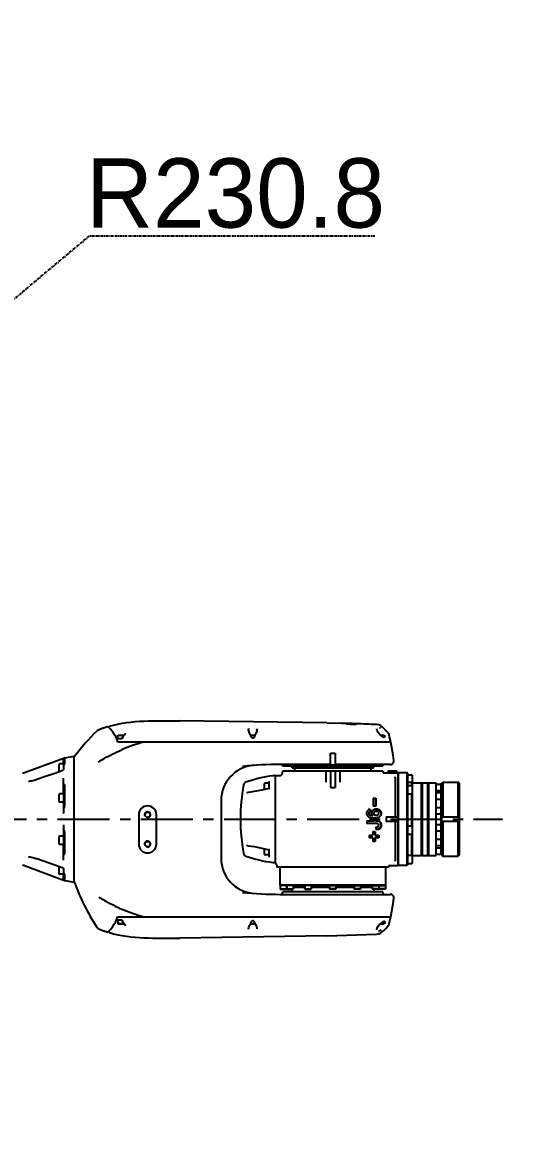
# Model space of a CAD drawing. Header units: millimetres. Extents: x 4086 to 10416, y 123 to 1549.
# Drawn here: x 9482.1 to 9554.4, y 545.8 to 708.2 of the extents above; entities that cross this region are included whole.
import ezdxf

# ---------------------------------------------------------------- set-up
doc = ezdxf.new("R2010")
doc.units = ezdxf.units.MM
doc.linetypes.add('CENTER', pattern=[0.6, 0.375, -0.075, 0.075, -0.075])
for name, color, linetype in [('中心线', 7, 'Continuous'), ('尺寸标注', 7, 'Continuous'), ('运动范围', 7, 'Continuous')]:
    doc.layers.add(name, color=color, linetype=linetype)
doc.styles.add('思源黑', font='SourceHanSansCN-Normal.ttf')
doc.dimstyles.new('尺寸标注_1_6比例中六弯折', dxfattribs={"dimtxt": 10, "dimasz": 8, "dimexe": 2, "dimexo": 1.5, "dimgap": 1, "dimtad": 1, "dimtih": 1, "dimtoh": 1, "dimdec": 1, "dimlfac": 6, "dimdsep": 46, "dimtxsty": '思源黑', "dimcen": 0.09, "dimadec": 0, "dimazin": 0, "dimtp": 0.01, "dimtm": 0.01, "dimtfac": 1, "dimtdec": 1, "dimtofl": 0, "dimtmove": 0, "dimatfit": 3, "dimfxl": 1, "dimtolj": 1, "dimarcsym": 0})

# ---------------------------------------------------------------- blocks, each defined once
blk = doc.blocks.new('*D873')
at = {"layer": 'Defpoints', "color": 0}
for p in [(9391.17, 593.23), (9581.13, 444.66)]:
    blk.add_point(p, dxfattribs=at)
at = {"layer": '尺寸标注', "color": 0, "linetype": 'CENTER'}
for p, q in [((9391.08, 593.23), (9391.26, 593.23)), ((9391.17, 593.14), (9391.17, 593.32))]:
    blk.add_line(p, q, dxfattribs=at)
at = {"layer": '尺寸标注', "color": 0, "linetype": 'CENTER', "lineweight": -2}
for p in [(9587.43, 439.73), (9656.76, 423.53)]:
    blk.add_line(p, (9608.16, 423.53), dxfattribs=at)
at = {"layer": '尺寸标注', "color": 0}
blk.add_solid([(9588.25, 440.78), (9586.61, 438.68), (9581.13, 444.66)], dxfattribs=at)
at = {"layer": '尺寸标注', "color": 0, "insert": (9632.96, 429.7), "char_height": 10, "attachment_point": 5, "style": '思源黑'}
blk.add_mtext('\\A1;R1421.9', dxfattribs=at)
blk = doc.blocks.new('*D880')
at = {"layer": 'Defpoints', "color": 0}
for p in [(9420.67, 617.84), (9391.17, 593.14)]:
    blk.add_point(p, dxfattribs=at)
at = {"layer": '尺寸标注', "color": 0, "linetype": 'CENTER', "lineweight": -2}
for p in [(9426.8, 622.97), (9532.95, 677.33)]:
    blk.add_line(p, (9491.72, 677.33), dxfattribs=at)
at = {"layer": '尺寸标注', "color": 0, "linetype": 'CENTER'}
for p, q in [((9391.08, 593.14), (9391.26, 593.14)), ((9391.17, 593.05), (9391.17, 593.23))]:
    blk.add_line(p, q, dxfattribs=at)
at = {"layer": '尺寸标注', "color": 0}
blk.add_solid([(9425.95, 623.99), (9427.66, 621.95), (9420.67, 617.84)], dxfattribs=at)
at = {"layer": '尺寸标注', "color": 0, "insert": (9512.84, 683.51), "char_height": 10, "attachment_point": 5, "style": '思源黑'}
blk.add_mtext('\\A1;R230.8', dxfattribs=at)

msp = doc.modelspace()

# ---------------------------------------------------------------- linework, layer by layer
at = {"layer": '中心线', "linetype": 'CENTER', "ltscale": 20}
msp.add_line((9391.173, 593.233), (9551.36, 593.233), dxfattribs=at)
at = {"layer": '运动范围', "linetype": 'Continuous'}
for p, q in [((9526.005, 607.118), (9504.805, 607.419)), ((9526.005, 607.118), (9528.138, 607.059)), ((9494.377, 606.549), (9494.362, 606.557)), ((9494.568, 606.419), (9494.57, 606.558)), ((9496.897, 605.596), (9496.807, 605.415)), ((9496.904, 605.647), (9496.897, 605.596)), ((9496.904, 605.648), (9496.904, 605.647)), ((9514.742, 605.963), (9514.725, 606.116)), ((9514.846, 605.635), (9514.742, 605.963)), ((9514.944, 605.463), (9514.846, 605.635)), ((9515.81, 605.652), (9515.711, 605.471)), ((9515.901, 605.956), (9515.81, 605.652)), ((9515.915, 606.087), (9515.901, 605.956)), ((9528.156, 607.053), (9528.156, 607.054)), ((9528.156, 607.047), (9528.156, 607.053)), ((9528.822, 606.939), (9528.822, 606.947)), ((9528.92, 607.034), (9528.979, 607.032)), ((9528.932, 607.032), (9528.953, 607.032)), ((9529.176, 607.026), (9529.07, 607.029)), ((9529.282, 607.022), (9529.176, 607.026)), ((9529.204, 607.015), (9529.187, 607.014)), ((9529.37, 607.019), (9529.282, 607.022)), ((9529.357, 606.945), (9529.356, 606.922)), ((9529.387, 607.019), (9529.37, 607.019)), ((9529.374, 607.019), (9529.37, 607.019)), ((9529.712, 606.933), (9529.711, 606.909)), ((9529.791, 607.004), (9529.791, 607.005)), ((9529.791, 606.992), (9529.791, 607.004)), ((9530.2, 606.978), (9530.201, 606.99)), ((9530.201, 606.99), (9530.201, 606.99)), ((9533.181, 606.868), (9533.179, 606.868)), ((9533.491, 606.816), (9533.179, 606.868)), ((9533.208, 606.222), (9533.207, 606.253)), ((9533.266, 605.999), (9533.211, 606.203)), ((9534.027, 606.501), (9534.026, 606.502)), ((9534.162, 606.371), (9534.027, 606.501)), ((9534.786, 605.709), (9534.874, 605.608)), ((9534.902, 605.572), (9534.903, 605.572)), ((9495.713, 604.85), (9496.457, 604.85)), ((9535.216, 604.341), (9495.854, 604.341)), ((9495.859, 605.342), (9495.876, 605.359)), ((9495.859, 605.342), (9496.749, 605.342)), ((9495.859, 604.85), (9495.859, 605.342)), ((9495.876, 605.359), (9496.763, 605.359)), ((9496.588, 605.105), (9496.456, 604.85)), ((9496.608, 605.143), (9496.588, 605.105)), ((9496.641, 605.201), (9496.608, 605.143)), ((9496.698, 605.279), (9496.641, 605.201)), ((9496.76, 605.356), (9496.698, 605.28)), ((9496.807, 605.415), (9496.76, 605.356)), ((9514.965, 605.431), (9514.944, 605.463)), ((9515.026, 605.314), (9514.965, 605.431)), ((9515.002, 605.359), (9515.649, 605.359)), ((9515.011, 605.342), (9515.641, 605.342)), ((9515.144, 605.06), (9515.088, 605.165)), ((9515.572, 605.178), (9515.517, 605.072)), ((9515.689, 605.438), (9515.629, 605.318)), ((9515.711, 605.471), (9515.689, 605.438)), ((9533.737, 605.359), (9534.256, 605.359)), ((9533.76, 605.342), (9534.273, 605.342)), ((9534.066, 605.1), (9533.872, 605.258)), ((9534.131, 605.039), (9534.066, 605.101)), ((9534.202, 604.999), (9534.131, 605.039)), ((9534.262, 605.002), (9534.202, 604.999)), ((9534.273, 605.342), (9534.256, 605.359)), ((9534.273, 605.014), (9534.273, 605.342)), ((9535.196, 604.443), (9535.169, 604.576)), ((9488.214, 602.092), (9489.541, 602.326)), ((9489.541, 584.139), (9489.541, 602.326)), ((9489.591, 602.286), (9489.541, 602.221)), ((9526.514, 602.73), (9527.192, 602.73)), ((9526.514, 601.119), (9526.514, 602.73)), ((9527.192, 602.73), (9527.192, 601.119)), ((9482.382, 599.948), (9488.156, 602.076)), ((9487.37, 600.088), (9487.37, 601.106)), ((9488.049, 601.191), (9487.455, 601.191)), ((9488.015, 601.191), (9488.015, 601.845)), ((9488.015, 600.961), (9488.015, 600.362)), ((9488.184, 601.36), (9488.049, 601.36)), ((9488.049, 601.055), (9488.049, 601.36)), ((9488.113, 601.104), (9488.144, 601.117)), ((9488.184, 601.991), (9488.184, 601.282)), ((9526.514, 601.119), (9519.221, 601.119)), ((9534.061, 600.865), (9519.645, 600.865)), ((9520.917, 600.865), (9520.917, 600.78)), ((9520.917, 600.78), (9532.789, 600.78)), ((9521.015, 600.61), (9520.917, 600.78)), ((9535.156, 601.119), (9527.192, 601.119)), ((9532.691, 600.61), (9532.789, 600.78)), ((9532.789, 600.865), (9532.789, 600.78)), ((9487.874, 600.224), (9487.807, 600.195)), ((9487.944, 600.272), (9487.874, 600.224)), ((9488.015, 600.362), (9488.013, 600.356)), ((9488.015, 596.877), (9488.015, 599.147)), ((9518.539, 599.508), (9519.197, 599.508)), ((9518.543, 599.498), (9518.543, 599.508)), ((9518.543, 599.498), (9518.543, 586.918)), ((9519.62, 599.895), (9519.645, 600.186)), ((9519.645, 600.186), (9534.061, 600.186)), ((9521.015, 600.61), (9532.691, 600.61)), ((9521.341, 600.61), (9521.341, 600.186)), ((9525.836, 600.186), (9525.836, 598.557)), ((9526.514, 600.186), (9526.514, 597.812)), ((9527.192, 600.186), (9527.192, 597.812)), ((9527.871, 600.186), (9527.871, 598.557)), ((9532.365, 600.61), (9532.365, 600.186)), ((9534.07, 600.087), (9534.061, 600.186)), ((9534.239, 599.932), (9534.689, 599.932)), ((9534.862, 599.914), (9534.85, 599.915)), ((9534.85, 599.915), (9534.862, 599.914)), ((9534.861, 600.185), (9534.858, 600.184)), ((9534.858, 600.184), (9534.858, 599.915)), ((9534.864, 600.185), (9534.861, 600.185)), ((9534.867, 600.186), (9534.864, 600.185)), ((9534.867, 600.186), (9536.037, 600.186)), ((9535.452, 600.162), (9535.452, 599.888)), ((9535.452, 599.888), (9536.266, 599.888)), ((9535.842, 599.261), (9535.842, 593.572)), ((9536.04, 600.185), (9536.037, 600.186)), ((9536.043, 600.185), (9536.04, 600.185)), ((9536.046, 600.184), (9536.043, 600.185)), ((9536.046, 600.184), (9536.046, 599.888)), ((9536.266, 599.888), (9536.266, 586.533)), ((9536.287, 599.868), (9536.351, 599.932)), ((9537.538, 599.932), (9536.351, 599.932)), ((9536.351, 586.533), (9536.351, 599.932)), ((9537.538, 599.932), (9537.538, 586.533)), ((9537.623, 599.847), (9537.538, 599.932)), ((9537.623, 599.847), (9537.623, 586.618)), ((9537.623, 599.642), (9538.216, 599.642)), ((9538.301, 599.557), (9538.301, 598.539)), ((9482.956, 598.667), (9482.955, 598.667)), ((9484.158, 598.934), (9484.06, 598.901)), ((9488.184, 598.001), (9488.184, 595.14)), ((9517.016, 597.509), (9517.016, 598.321)), ((9517.695, 598.405), (9517.101, 598.405)), ((9517.695, 598.406), (9517.695, 598.589)), ((9517.695, 597.565), (9517.695, 598.4)), ((9526.514, 597.812), (9527.192, 597.812)), ((9537.623, 598.575), (9538.216, 598.575)), ((9537.623, 598.084), (9538.216, 598.084)), ((9538.216, 598.575), (9538.216, 598.084)), ((9538.301, 598.49), (9538.216, 598.575)), ((9538.301, 598.49), (9539.675, 598.49)), ((9538.301, 598.49), (9538.301, 587.975)), ((9539.675, 587.975), (9539.675, 598.49)), ((9539.709, 598.456), (9539.675, 598.49)), ((9539.709, 588.009), (9539.709, 598.456)), ((9539.709, 598.405), (9539.743, 598.405)), ((9539.743, 598.456), (9539.777, 598.49)), ((9539.743, 598.456), (9539.743, 588.009)), ((9539.777, 598.49), (9540.557, 598.49)), ((9539.777, 598.49), (9539.777, 587.975)), ((9540.557, 587.975), (9540.557, 598.49)), ((9540.591, 598.456), (9540.557, 598.49)), ((9540.591, 588.009), (9540.591, 598.456)), ((9540.591, 598.393), (9540.625, 598.393)), ((9540.625, 598.456), (9540.659, 598.49)), ((9540.625, 598.456), (9540.625, 588.009)), ((9540.659, 598.49), (9541.761, 598.49)), ((9540.659, 598.49), (9540.659, 587.975)), ((9541.761, 587.975), (9541.761, 598.49)), ((9541.778, 598.473), (9541.761, 598.49)), ((9541.778, 587.992), (9541.778, 598.473)), ((9541.778, 598.286), (9542.372, 598.286)), ((9542.456, 598.201), (9542.456, 597.438)), ((9542.456, 597.43), (9542.456, 589.035)), ((9542.541, 597.345), (9542.456, 597.43)), ((9542.575, 598.405), (9542.745, 598.575)), ((9542.575, 588.06), (9542.575, 598.405)), ((9542.745, 598.575), (9544.95, 598.575)), ((9542.745, 598.575), (9542.745, 593.572)), ((9544.95, 593.572), (9544.95, 598.575)), ((9545.119, 598.405), (9544.95, 598.575)), ((9545.119, 588.06), (9545.119, 598.405)), ((9487.37, 595.774), (9487.37, 596.792)), ((9488.049, 596.877), (9487.455, 596.877)), ((9488.184, 597.046), (9488.049, 597.046)), ((9488.049, 595.52), (9488.049, 597.046)), ((9510.741, 595.905), (9510.741, 587.592)), ((9514.461, 597.017), (9514.461, 597.017)), ((9532.704, 596.248), (9533.094, 596.248)), ((9532.704, 596.248), (9532.704, 595.098)), ((9532.704, 596.191), (9532.78, 596.19)), ((9532.78, 596.19), (9533.039, 596.19)), ((9533.094, 596.248), (9533.039, 596.19)), ((9533.039, 596.19), (9533.039, 595.098)), ((9533.094, 596.248), (9533.094, 595.098)), ((9537.623, 596.896), (9538.216, 596.896)), ((9538.216, 596.896), (9538.216, 592.268)), ((9541.778, 597.353), (9542.372, 597.353)), ((9541.778, 597.057), (9542.372, 597.057)), ((9541.778, 596.124), (9542.372, 596.124)), ((9542.541, 597.345), (9542.541, 589.12)), ((9542.541, 596.455), (9542.558, 596.455)), ((9542.558, 596.455), (9542.558, 590.01)), ((9542.575, 596.438), (9542.558, 596.455)), ((9488.049, 595.689), (9487.455, 595.689)), ((9488.015, 595.689), (9488.015, 594.115)), ((9488.118, 594.895), (9488.028, 594.781)), ((9488.184, 595.52), (9488.049, 595.52)), ((9532.22, 594.282), (9532.196, 594.273)), ((9532.218, 594.654), (9532.259, 594.284)), ((9532.27, 594.681), (9532.312, 594.304)), ((9533.094, 595.098), (9532.704, 595.098)), ((9532.892, 594.285), (9532.811, 594.239)), ((9532.949, 594.306), (9532.866, 594.259)), ((9541.778, 594.928), (9542.372, 594.928)), ((9498.869, 593.869), (9498.869, 589.629)), ((9501.413, 589.629), (9501.413, 593.869)), ((9531.772, 593.008), (9531.772, 592.599)), ((9533.031, 592.611), (9531.772, 592.611)), ((9533.086, 592.599), (9531.772, 592.599)), ((9534.57, 593.572), (9536.266, 593.572)), ((9534.57, 593.572), (9534.57, 592.893)), ((9536.266, 592.893), (9534.57, 592.893)), ((9535.842, 592.893), (9535.842, 587.205)), ((9541.778, 593.995), (9542.372, 593.995)), ((9542.575, 593.572), (9545.119, 593.572)), ((9545.119, 592.893), (9542.575, 592.893)), ((9542.745, 592.893), (9542.745, 587.89)), ((9544.95, 587.89), (9544.95, 592.893)), ((9488.015, 592.35), (9488.015, 590.776)), ((9488.028, 591.685), (9488.118, 591.57)), ((9488.184, 590.945), (9488.049, 590.945)), ((9488.049, 589.419), (9488.049, 590.945)), ((9488.184, 591.325), (9488.184, 588.464)), ((9532.091, 590.899), (9532.62, 590.899)), ((9532.091, 590.899), (9532.091, 590.543)), ((9532.62, 591.433), (9532.985, 591.433)), ((9532.62, 591.433), (9532.62, 590.899)), ((9532.93, 591.433), (9532.93, 590.943)), ((9532.985, 590.899), (9532.93, 590.943)), ((9532.985, 591.433), (9532.985, 590.899)), ((9532.985, 590.899), (9533.514, 590.899)), ((9533.178, 591.706), (9533.133, 592.094)), ((9533.457, 590.899), (9533.457, 590.596)), ((9533.514, 590.899), (9533.514, 590.543)), ((9537.623, 592.268), (9538.216, 592.268)), ((9537.623, 591.081), (9538.216, 591.081)), ((9538.216, 591.081), (9538.216, 588.011)), ((9541.778, 592.47), (9542.372, 592.47)), ((9541.778, 591.537), (9542.372, 591.537)), ((9487.37, 589.673), (9487.37, 590.691)), ((9488.049, 590.776), (9487.455, 590.776)), ((9488.049, 589.589), (9487.455, 589.589)), ((9488.015, 587.318), (9488.015, 589.589)), ((9488.184, 589.419), (9488.049, 589.419)), ((9514.462, 589.447), (9514.462, 589.447)), ((9514.489, 589.444), (9514.489, 589.444)), ((9514.606, 589.408), (9514.654, 589.399)), ((9514.654, 589.399), (9514.702, 589.391)), ((9514.702, 589.391), (9514.702, 589.391)), ((9532.566, 590.594), (9532.091, 590.593)), ((9532.62, 590.543), (9532.091, 590.543)), ((9532.62, 590.543), (9532.566, 590.594)), ((9532.62, 590.543), (9532.62, 590.01)), ((9532.93, 590.072), (9532.62, 590.071)), ((9532.985, 590.01), (9532.62, 590.01)), ((9533.457, 590.596), (9532.93, 590.595)), ((9532.93, 590.595), (9532.93, 590.072)), ((9532.985, 590.543), (9532.93, 590.595)), ((9532.985, 590.01), (9532.93, 590.072)), ((9533.514, 590.543), (9532.985, 590.543)), ((9532.985, 590.543), (9532.985, 590.01)), ((9533.514, 590.543), (9533.457, 590.596)), ((9541.778, 590.341), (9542.372, 590.341)), ((9541.778, 589.408), (9542.372, 589.408)), ((9542.541, 590.01), (9542.558, 590.01)), ((9542.575, 590.027), (9542.558, 590.01)), ((9482.955, 587.799), (9482.956, 587.799)), ((9482.956, 587.799), (9482.955, 587.799)), ((9488.119, 588.148), (9488.149, 588.143)), ((9516.632, 589.038), (9517.695, 588.808)), ((9517.016, 588.145), (9517.016, 588.955)), ((9517.695, 588.06), (9517.101, 588.06)), ((9517.695, 587.876), (9517.695, 588.9)), ((9537.623, 588.011), (9538.216, 588.011)), ((9538.301, 587.975), (9538.291, 587.965)), ((9538.301, 587.975), (9539.675, 587.975)), ((9538.301, 587.926), (9538.301, 586.908)), ((9539.709, 588.009), (9539.675, 587.975)), ((9539.709, 588.06), (9539.743, 588.06)), ((9539.743, 588.009), (9539.777, 587.975)), ((9539.777, 587.975), (9540.557, 587.975)), ((9540.591, 588.009), (9540.557, 587.975)), ((9540.591, 588.072), (9540.625, 588.072)), ((9540.625, 588.009), (9540.659, 587.975)), ((9540.659, 587.975), (9541.761, 587.975)), ((9541.778, 587.992), (9541.761, 587.975)), ((9541.778, 589.112), (9542.372, 589.112)), ((9541.778, 588.179), (9542.372, 588.179)), ((9542.541, 589.12), (9542.456, 589.035)), ((9542.456, 589.027), (9542.456, 588.264)), ((9542.575, 588.06), (9542.745, 587.89)), ((9542.745, 587.89), (9544.95, 587.89)), ((9545.119, 588.06), (9544.95, 587.89)), ((9482.382, 586.517), (9488.156, 584.389)), ((9484.047, 587.569), (9484.158, 587.531)), ((9486.612, 586.683), (9487.808, 586.27)), ((9487.37, 585.359), (9487.37, 586.377)), ((9487.807, 586.27), (9487.874, 586.241)), ((9487.994, 586.14), (9488.006, 586.122)), ((9488.015, 586.122), (9488.015, 585.504)), ((9518.771, 586.576), (9518.797, 586.279)), ((9534.909, 586.279), (9518.797, 586.279)), ((9519.221, 586.279), (9519.221, 583.718)), ((9534.485, 586.279), (9534.485, 583.718)), ((9534.918, 586.379), (9534.909, 586.279)), ((9535.087, 586.533), (9536.266, 586.533)), ((9536.266, 586.618), (9536.351, 586.533)), ((9537.538, 586.533), (9536.351, 586.533)), ((9537.623, 586.618), (9537.538, 586.533)), ((9537.623, 586.823), (9538.216, 586.823)), ((9488.049, 585.275), (9487.455, 585.275)), ((9488.015, 584.62), (9488.015, 585.275)), ((9488.049, 585.105), (9488.049, 585.41)), ((9488.184, 585.105), (9488.049, 585.105)), ((9488.113, 585.362), (9488.144, 585.348)), ((9488.184, 585.183), (9488.184, 584.475)), ((9488.214, 584.373), (9489.541, 584.139)), ((9534.485, 583.718), (9519.221, 583.718)), ((9519.221, 583.718), (9519.289, 583.65)), ((9519.264, 583.65), (9519.295, 583.65)), ((9519.264, 583.65), (9519.264, 583.158)), ((9519.264, 583.158), (9520.196, 583.158)), ((9519.264, 583.158), (9519.281, 583.141)), ((9519.281, 583.141), (9520.179, 583.141)), ((9526.658, 583.65), (9519.301, 583.65)), ((9520.196, 583.158), (9520.179, 583.141)), ((9520.196, 583.65), (9520.196, 583.158)), ((9520.218, 583.65), (9520.218, 583.158)), ((9520.218, 583.158), (9521.151, 583.158)), ((9520.218, 583.158), (9520.235, 583.141)), ((9520.235, 583.141), (9521.134, 583.141)), ((9520.917, 583.141), (9520.917, 582.717)), ((9521.151, 583.158), (9521.134, 583.141)), ((9521.151, 583.65), (9521.151, 583.158)), ((9521.151, 583.481), (9522.825, 583.481)), ((9521.151, 583.413), (9522.825, 583.413)), ((9522.825, 583.65), (9522.825, 583.158)), ((9522.825, 583.158), (9523.758, 583.158)), ((9522.842, 583.141), (9522.825, 583.158)), ((9522.842, 583.141), (9523.741, 583.141)), ((9523.741, 583.141), (9523.758, 583.158)), ((9523.758, 583.65), (9523.758, 583.158)), ((9523.758, 583.481), (9526.387, 583.481)), ((9523.758, 583.413), (9526.387, 583.413)), ((9526.387, 583.65), (9526.387, 583.158)), ((9527.32, 583.158), (9526.387, 583.158)), ((9526.387, 583.158), (9526.404, 583.141)), ((9527.303, 583.141), (9526.404, 583.141)), ((9526.663, 583.65), (9534.443, 583.65)), ((9527.32, 583.158), (9527.303, 583.141)), ((9527.32, 583.65), (9527.32, 583.158)), ((9527.32, 583.481), (9529.948, 583.481)), ((9527.32, 583.413), (9529.948, 583.413)), ((9529.948, 583.65), (9529.948, 583.158)), ((9530.881, 583.158), (9529.948, 583.158)), ((9529.948, 583.158), (9529.965, 583.141)), ((9530.864, 583.141), (9529.965, 583.141)), ((9530.881, 583.158), (9530.864, 583.141)), ((9530.881, 583.65), (9530.881, 583.158)), ((9530.881, 583.481), (9532.556, 583.481)), ((9530.881, 583.413), (9532.556, 583.413)), ((9532.556, 583.65), (9532.556, 583.158)), ((9533.488, 583.158), (9532.556, 583.158)), ((9532.556, 583.158), (9532.573, 583.141)), ((9533.472, 583.141), (9532.573, 583.141)), ((9532.789, 583.141), (9532.789, 582.717)), ((9533.488, 583.158), (9533.472, 583.141)), ((9533.488, 583.65), (9533.488, 583.158)), ((9533.51, 583.65), (9533.51, 583.158)), ((9534.443, 583.158), (9533.51, 583.158)), ((9533.51, 583.158), (9533.527, 583.141)), ((9534.426, 583.141), (9533.527, 583.141)), ((9534.485, 583.718), (9534.417, 583.65)), ((9534.443, 583.158), (9534.426, 583.141)), ((9534.443, 583.65), (9534.443, 583.158)), ((9519.221, 582.378), (9535.154, 582.378)), ((9534.061, 582.717), (9519.645, 582.717)), ((9519.645, 582.633), (9519.645, 582.717)), ((9534.061, 582.633), (9534.061, 582.717)), ((9495.665, 578.664), (9495.656, 578.68)), ((9496.456, 578.647), (9495.698, 578.647)), ((9495.811, 579.156), (9535.216, 579.156)), ((9495.859, 578.647), (9495.859, 578.155)), ((9495.859, 578.155), (9496.749, 578.155)), ((9495.859, 578.155), (9495.876, 578.138)), ((9495.876, 578.138), (9496.762, 578.138)), ((9496.456, 578.647), (9496.578, 578.409)), ((9496.578, 578.409), (9496.607, 578.355)), ((9496.607, 578.355), (9496.639, 578.299)), ((9496.639, 578.299), (9496.697, 578.218)), ((9496.697, 578.218), (9496.76, 578.141)), ((9496.76, 578.141), (9496.805, 578.084)), ((9496.805, 578.084), (9496.896, 577.902)), ((9496.896, 577.902), (9496.904, 577.849)), ((9514.852, 577.873), (9514.945, 578.034)), ((9514.945, 578.034), (9514.968, 578.068)), ((9514.968, 578.068), (9515.027, 578.183)), ((9515.004, 578.138), (9515.648, 578.138)), ((9515.013, 578.155), (9515.639, 578.155)), ((9515.027, 578.183), (9515.06, 578.266)), ((9515.06, 578.266), (9515.101, 578.355)), ((9515.415, 578.548), (9515.479, 578.478)), ((9515.583, 578.29), (9515.627, 578.18)), ((9515.627, 578.179), (9515.688, 578.059)), ((9515.688, 578.059), (9515.709, 578.026)), ((9515.71, 578.026), (9515.835, 577.782)), ((9533.744, 578.138), (9534.256, 578.138)), ((9533.763, 578.155), (9534.273, 578.155)), ((9533.826, 578.207), (9533.873, 578.239)), ((9533.873, 578.239), (9534.068, 578.396)), ((9534.068, 578.396), (9534.124, 578.45)), ((9534.124, 578.45), (9534.196, 578.494)), ((9534.273, 578.155), (9534.256, 578.138)), ((9534.273, 578.48), (9534.273, 578.155)), ((9534.307, 578.447), (9534.342, 578.365)), ((9534.374, 578.202), (9534.374, 578.184)), ((9534.786, 577.789), (9534.874, 577.889)), ((9534.874, 577.889), (9534.891, 577.91)), ((9534.891, 577.91), (9534.903, 577.925)), ((9534.903, 577.925), (9534.976, 578.056)), ((9534.976, 578.056), (9535.006, 578.151)), ((9535.168, 578.917), (9535.196, 579.054)), ((9494.362, 576.94), (9494.369, 576.944)), ((9494.57, 576.939), (9494.568, 577.079)), ((9496.904, 577.849), (9496.904, 577.849)), ((9526.005, 576.379), (9504.805, 576.078)), ((9514.725, 577.377), (9514.725, 577.376)), ((9515.835, 577.782), (9515.915, 577.405)), ((9515.915, 577.405), (9515.915, 577.405)), ((9526.005, 576.379), (9533.181, 576.629)), ((9533.179, 576.629), (9533.492, 576.681)), ((9533.179, 576.629), (9533.181, 576.629)), ((9533.211, 577.294), (9533.278, 577.525)), ((9534.026, 576.996), (9534.027, 576.996)), ((9534.027, 576.996), (9534.169, 577.134))]:
    msp.add_line(p, q, dxfattribs=at)
for points in [[(9493.051, 606.087), (9492.963, 606.042), (9492.857, 605.963), (9492.839, 605.946)], [(9493.315, 606.194), (9493.237, 606.163), (9493.161, 606.133), (9493.086, 606.101), (9493.051, 606.087)], [(9493.485, 606.259), (9493.397, 606.226), (9493.315, 606.194)], [(9493.778, 606.362), (9493.696, 606.334), (9493.583, 606.294), (9493.485, 606.259)], [(9533.872, 605.258), (9533.726, 605.367), (9533.554, 605.537), (9533.391, 605.754), (9533.266, 605.999)], [(9534.026, 606.502), (9533.807, 606.673), (9533.491, 606.816)], [(9534.786, 605.709), (9534.495, 606.029), (9534.162, 606.371)], [(9534.902, 605.572), (9534.892, 605.587), (9534.874, 605.608)], [(9535.006, 605.346), (9534.979, 605.436), (9534.903, 605.572)], [(9496.456, 604.85), (9496.456, 604.849), (9496.457, 604.845), (9496.46, 604.84), (9496.462, 604.834), (9496.466, 604.827)], [(9515.088, 605.165), (9515.038, 605.283), (9515.026, 605.314)], [(9515.517, 605.072), (9515.453, 604.981), (9515.375, 604.918), (9515.291, 604.914), (9515.211, 604.971), (9515.144, 605.06)], [(9515.629, 605.318), (9515.62, 605.295), (9515.572, 605.178)], [(9534.342, 605.132), (9534.312, 605.056), (9534.262, 605.002)], [(9535.169, 604.576), (9535.056, 605.117), (9535.006, 605.346)], [(9535.661, 601.698), (9535.55, 602.452), (9535.369, 603.53), (9535.216, 604.341)], [(9487.808, 600.195), (9486.627, 599.787), (9485.295, 599.327), (9484.158, 598.934)], [(9488.013, 600.356), (9487.991, 600.32), (9487.944, 600.272)], [(9484.06, 598.901), (9483.807, 598.823), (9483.582, 598.763), (9483.384, 598.72), (9483.205, 598.69), (9483.04, 598.671), (9482.955, 598.667)], [(9483.203, 598.689), (9483.2, 598.689), (9483.11, 598.679)], [(9517.695, 597.656), (9516.649, 597.43), (9515.544, 597.208), (9514.702, 597.073)], [(9514.541, 597.041), (9514.504, 597.03), (9514.477, 597.022), (9514.461, 597.017), (9514.459, 597.016)], [(9514.702, 597.073), (9514.638, 597.063), (9514.586, 597.052), (9514.541, 597.041)], [(9514.46, 589.448), (9514.46, 589.448), (9514.496, 589.436)], [(9514.496, 589.436), (9514.526, 589.427), (9514.563, 589.418), (9514.606, 589.408)], [(9514.702, 589.391), (9515.528, 589.259), (9516.632, 589.038)], [(9482.955, 587.799), (9483.037, 587.794), (9483.2, 587.776), (9483.378, 587.746), (9483.574, 587.704), (9483.796, 587.645), (9484.047, 587.569)], [(9484.158, 587.531), (9485.28, 587.143), (9486.612, 586.683)], [(9487.874, 586.241), (9487.947, 586.191), (9487.994, 586.14)], [(9488.006, 586.122), (9488.014, 586.106), (9488.015, 586.102)], [(9535.216, 579.156), (9535.369, 579.967), (9535.55, 581.045), (9535.661, 581.799)], [(9495.698, 578.647), (9495.68, 578.652), (9495.665, 578.664)], [(9496.469, 578.662), (9496.465, 578.658), (9496.462, 578.654), (9496.46, 578.65), (9496.457, 578.648), (9496.456, 578.647)], [(9515.101, 578.355), (9515.146, 578.435), (9515.196, 578.505)], [(9515.196, 578.505), (9515.253, 578.558), (9515.315, 578.584), (9515.322, 578.585)], [(9515.322, 578.585), (9515.346, 578.583), (9515.415, 578.548)], [(9515.479, 578.478), (9515.534, 578.39), (9515.583, 578.29)], [(9533.278, 577.525), (9533.416, 577.78), (9533.594, 578.004)], [(9533.594, 578.004), (9533.798, 578.186), (9533.826, 578.207)], [(9534.196, 578.494), (9534.257, 578.495), (9534.307, 578.447)], [(9535.006, 578.151), (9535.057, 578.385), (9535.168, 578.917)], [(9492.817, 577.639), (9492.896, 577.538), (9493.015, 577.439), (9493.13, 577.378)], [(9493.13, 577.378), (9493.204, 577.347), (9493.282, 577.316)], [(9493.282, 577.316), (9493.364, 577.284), (9493.452, 577.251), (9493.548, 577.215), (9493.658, 577.176), (9493.8, 577.128)], [(9514.725, 577.377), (9514.751, 577.58), (9514.852, 577.873)], [(9533.492, 576.681), (9533.813, 576.828), (9534.027, 576.996)], [(9534.169, 577.134), (9534.498, 577.471), (9534.786, 577.789)]]:
    msp.add_lwpolyline(points, dxfattribs=at)
for centre in [(9500.141, 593.869), (9500.141, 589.629)]:
    msp.add_circle(centre, 0.382, dxfattribs=at)
for centre, radius, start, end in [((9391.173, 593.233), 241.156, 190, 28.46611), ((9516.26, 581.887), 33.577, 134.22916, 142.58752), ((9499.081, 591.363), 15.91, 109.47445, 110.26954), ((9499.075, 591.382), 15.89, 108.77207, 109.47438), ((9499.073, 591.387), 15.885, 107.25277, 108.77192), ((9493.857, 605.602), 1.081, 60.29914, 61.20483), ((9493.796, 605.497), 1.202, 55.7989, 60.24562), ((9493.673, 605.313), 1.423, 54.52638, 55.87207), ((9494.655, 606.557), 0.0848, 106.24355, 179), ((9515.622, 606.166), 0.898, 171.85234, 174.95331), ((9514.851, 606.128), 1.065, 357.99828, 359.05255), ((9517.349, 255.307), 351.913, 88.12042, 88.24027), ((9517.349, 255.307), 351.906, 88.07221, 88.24024), ((9517.349, 255.307), 351.843, 88.04423, 88.13131), ((9524.194, 606.941), 4.628, 0.07809, 0.26619), ((9517.349, 255.307), 351.82, 88.0441, 88.13119), ((9528.958, 605.71), 1.322, 91.13406, 92.89872), ((9527.859, 573.488), 33.564, 87.93097, 88.08713), ((9529.323, 605.509), 1.511, 92.6224, 94.51958), ((9529.323, 605.515), 1.505, 88.17883, 92.6212), ((9517.349, 255.307), 351.871, 87.98648, 88.04438), ((9526.889, 606.951), 2.468, 0.31395, 0.51494), ((9526.207, 606.947), 3.15, 0.14384, 0.31464), ((9523.023, 606.884), 6.333, 359.98591, 0.34236), ((9517.349, 255.307), 351.78, 87.98596, 88.04388), ((9517.349, 255.307), 351.918, 87.97394, 88.04184), ((9517.349, 255.307), 351.843, 87.89945, 87.98632), ((9517.349, 255.307), 351.82, 87.89931, 87.98619), ((9522.442, 606.911), 7.27, 359.6756, 359.98607), ((9517.349, 255.307), 351.906, 87.9071, 87.97382), ((9530.417, 615.069), 8.092, 266.23942, 266.74641), ((9530.87, 622.961), 15.997, 266.73012, 267.06891), ((9517.349, 255.307), 351.918, 87.42159, 87.90715), ((9525.204, 606.914), 5.041, 359.72558, 359.99057), ((9484.835, 601.219), 11.453, 16.97259, 18.09909), ((9484.526, 601.124), 11.777, 15.85458, 16.97609), ((9506.13, 580.482), 24.738, 105.3163, 113.08005), ((9532.469, 605.64), 1.943, 344.59885, 345.27338), ((9532.955, 605.512), 1.441, 345.28174, 345.95434), ((9533.348, 605.415), 1.036, 345.90359, 347.82549), ((9535.113, 604.426), 0.0848, 270, 11.30822), ((9487.455, 601.106), 0.0848, 90, 180), ((9488.183, 601.892), 0.169, 146.66915, 156.83722), ((9486.997, 601.999), 1.413, 318.10349, 318.73999), ((9486.987, 602.008), 1.426, 318.7392, 319.36859), ((9488.184, 600.941), 0.178, 113.84502, 126.98193), ((9488.273, 601.758), 0.339, 100, 110.23187), ((9515.829, 595.905), 5.088, 94.24802, 180), ((9519.221, 550.239), 50.88, 90, 96.09948), ((9519.391, 600.865), 0.254, 0, 90), ((9526.853, 609.917), 8.862, 267.80646, 272.19354), ((9534.316, 600.865), 0.254, 90, 180), ((9535.157, 601.628), 0.509, 270, 7.91676), ((9482.089, 600.744), 0.848, 271.13442, 290.23187), ((9487.455, 600.088), 0.0848, 180, 208.84506), ((9520.935, 579.317), 20.352, 97.7211, 108.91456), ((9518.543, 596.963), 2.545, 93.89093, 97.71984), ((9518.543, 596.962), 2.546, 91.9774, 93.89114), ((9518.458, 599.422), 0.0848, 30.65914, 91.97725), ((9519.197, 599.932), 0.424, 270.00001, 355.00003), ((9534.239, 600.101), 0.17, 185.00001, 270), ((9535.235, 597.728), 2.462, 97.48154, 98.7883), ((9535.456, 606.636), 6.748, 264.95609, 266.30561), ((9535.453, 606.583), 6.695, 266.29866, 267.75928), ((9535.452, 606.574), 6.686, 267.76252, 269.99579), ((9535.587, 599.261), 0.255, 359.95097, 12.54737), ((9535.669, 597.728), 2.462, 81.21172, 82.51847), ((9538.216, 599.557), 0.0848, 0.00001, 90), ((9487.719, 598), 0.467, 26.4133, 31.18546), ((9487.749, 598.016), 0.434, 23.53628, 26.38593), ((9540.429, 593.233), 26.886, 169.39053, 190.60948), ((9514.503, 598.089), 0.509, 108.91456, 169.39053), ((9517.101, 598.321), 0.0848, 90.00001, 180.00003), ((9538.216, 597.999), 0.0848, 0.00001, 90), ((9538.216, 598.539), 0.0848, 332.29427, 0.00001), ((9542.372, 598.201), 0.0848, 0.00001, 90), ((9542.372, 597.438), 0.0848, 270.00001, 0.00003), ((9487.455, 596.792), 0.0848, 90, 180), ((9487.455, 595.774), 0.0848, 180, 270), ((9538.216, 596.981), 0.0848, 270.00001, 0.00003), ((9542.372, 596.972), 0.0848, 0.00001, 90), ((9542.372, 596.209), 0.0848, 270.00001, 0.00003), ((9487.628, 595.141), 0.556, 343.55521, 346.40199), ((9487.63, 595.141), 0.554, 346.39457, 359.95099), ((9500.141, 593.869), 1.272, 0, 180), ((9500.141, 593.869), 0.424, 255, 195), ((9532.316, 594.103), 0.573, 116.46757, 122.5801), ((9532.226, 594.08), 0.191, 136.06632, 151.70123), ((9532.281, 594.097), 0.195, 136.51941, 152.03157), ((9532.334, 593.979), 0.323, 105.87781, 110.52302), ((9533.094, 594.097), 0.614, 116.26197, 117.90475), ((9542.372, 594.843), 0.0848, 0.00001, 90), ((9487.845, 594.114), 0.169, 335.66349, 343.18281), ((9487.838, 594.116), 0.177, 343.14907, 351.56781), ((9487.846, 594.115), 0.169, 351.51682, 359.92328), ((9532.989, 594.074), 0.279, 218.33057, 224.15948), ((9533.012, 594.096), 0.311, 224.14623, 228.70095), ((9532.818, 596.225), 2.866, 269.98867, 271.40301), ((9532.824, 595.975), 2.616, 271.40628, 272.56801), ((9533.092, 591.256), 1.752, 85.49283, 86.52477), ((9542.372, 594.08), 0.0848, 270.00001, 0.00003), ((9487.628, 591.324), 0.557, 3.72374, 16.44829), ((9487.638, 591.325), 0.547, 0.00001, 3.69243), ((9538.216, 592.183), 0.0848, 0.00001, 90), ((9538.216, 591.166), 0.0848, 270.00001, 0.00003), ((9542.372, 592.385), 0.0848, 0.00001, 90), ((9542.372, 591.622), 0.0848, 270.00001, 0.00003), ((9487.455, 590.691), 0.0848, 90, 180), ((9487.455, 589.673), 0.0848, 180, 270), ((9500.141, 589.629), 1.272, 180, 0), ((9500.141, 589.629), 0.424, 255, 195), ((9542.372, 590.256), 0.0848, 0.00001, 90), ((9542.372, 589.493), 0.0848, 270.00001, 0.00003), ((9514.503, 588.376), 0.509, 190.60948, 251.08546), ((9520.935, 607.148), 20.352, 251.08546, 262.27891), ((9517.101, 588.145), 0.0848, 180.00001, 270), ((9538.216, 587.926), 0.0848, 0.00001, 90), ((9542.372, 589.027), 0.0848, 0.00001, 90), ((9542.372, 588.264), 0.0848, 270.00001, 0.00003), ((9482.089, 585.721), 0.848, 69.76813, 88.86558), ((9487.455, 586.377), 0.0848, 151.15464, 180), ((9515.829, 587.592), 5.088, 180, 265.75198), ((9518.543, 589.502), 2.545, 262.28017, 266.10908), ((9518.543, 589.503), 2.546, 266.10888, 268.02261), ((9518.458, 587.044), 0.0848, 268.02277, 329.34087), ((9518.349, 586.54), 0.424, 5.00001, 63.32734), ((9535.087, 586.364), 0.17, 90.00001, 175.00003), ((9535.585, 587.204), 0.257, 351.95554, 0.01757), ((9538.216, 586.908), 0.0848, 270.00001, 0.00003), ((9487.455, 585.359), 0.0848, 180, 270), ((9488.184, 584.573), 0.169, 203.16705, 215.15176), ((9486.996, 584.464), 1.415, 40.37233, 41.91888), ((9488.184, 585.524), 0.177, 233.09, 246.16102), ((9488.273, 584.707), 0.339, 249.76813, 260), ((9521.181, 595.841), 33.699, 200.13011, 200.29476), ((9521.404, 595.935), 33.94, 200.31268, 212.62001), ((9519.221, 633.258), 50.88, 263.90053, 270), ((9519.391, 582.633), 0.254, 270, 0), ((9534.316, 582.633), 0.254, 180, 270), ((9535.157, 581.869), 0.509, 352.08302, 90), ((9506.13, 603.015), 24.738, 246.91995, 254.6837), ((9484.393, 582.274), 11.837, 342.60202, 343.652), ((9484.046, 582.376), 12.198, 343.64894, 344.69218), ((9533.912, 578.185), 0.462, 2.07314, 6.18547), ((9535.113, 579.071), 0.0848, 348.69344, 90), ((9499.081, 592.133), 15.909, 249.73046, 250.53967), ((9499.075, 592.115), 15.89, 250.53975, 251.2279), ((9499.073, 592.111), 15.885, 251.22805, 252.74723), ((9493.913, 577.795), 0.965, 298.13296, 299.11629), ((9494.655, 576.94), 0.0848, 181, 253.75645), ((9533.47, 577.944), 0.861, 268.71497, 273.08554)]:
    msp.add_arc(centre, radius, start, end, dxfattribs=at)
for points, knots in [([(9494.631, 606.638), (9496.241, 607.107), (9499.669, 607.498), (9503.072, 607.425), (9504.805, 607.419)], [0, 0, 0, 0, 23700.6780308, 48189.1712732, 48189.1712732, 48189.1712732, 48189.1712732]), ([(9495.694, 604.844), (9495.504, 605.209), (9495.188, 605.768), (9494.765, 606.258), (9494.589, 606.403)], [0, 0, 0, 0, 30928.0820105, 48111.7494279, 48111.7494279, 48111.7494279, 48111.7494279]), ([(9529.791, 607.004), (9529.791, 607.002), (9529.8, 607.003), (9529.804, 607.001), (9529.808, 607.001)], [0, 0, 0, 0, 10962.3423937, 49220.6214102, 49220.6214102, 49220.6214102, 49220.6214102]), ([(9529.808, 607.001), (9529.812, 607), (9529.821, 606.999), (9529.831, 606.998), (9529.836, 606.998)], [0, 0, 0, 0, 20112.9156459, 49221.4499791, 49221.4499791, 49221.4499791, 49221.4499791]), ([(9529.836, 606.998), (9529.844, 606.997), (9529.86, 606.996), (9529.877, 606.995), (9529.886, 606.994)], [0, 0, 0, 0, 21917.0612847, 49222.7497996, 49222.7497996, 49222.7497996, 49222.7497996]), ([(9531.091, 606.954), (9531.091, 606.954), (9531.092, 606.954), (9531.093, 606.954), (9531.093, 606.954)], [0, 0, 0, 0, 35882.0106482, 49264.8180897, 49264.8180897, 49264.8180897, 49264.8180897]), ([(9533.208, 606.237), (9533.207, 606.24), (9533.207, 606.245), (9533.207, 606.251), (9533.207, 606.253)], [0, 0, 0, 0, 25196.324991, 49356.9030998, 49356.9030998, 49356.9030998, 49356.9030998]), ([(9533.211, 606.2), (9533.211, 606.206), (9533.209, 606.219), (9533.208, 606.231), (9533.208, 606.237)], [0, 0, 0, 0, 25515.2310364, 49357.7372897, 49357.7372897, 49357.7372897, 49357.7372897]), ([(9495.704, 604.823), (9495.702, 604.826), (9495.699, 604.831), (9495.695, 604.836), (9495.693, 604.838)], [0, 0, 0, 0, 25797.6727617, 48171.8267559, 48171.8267559, 48171.8267559, 48171.8267559]), ([(9495.721, 604.777), (9495.719, 604.785), (9495.714, 604.801), (9495.707, 604.816), (9495.704, 604.823)], [0, 0, 0, 0, 25283.6891357, 48173.1339724, 48173.1339724, 48173.1339724, 48173.1339724]), ([(9493.039, 601.485), (9493.316, 601.653), (9494.415, 602.298), (9495.559, 602.866), (9496.433, 603.24)], [0, 0, 0, 0, 12264.3963205, 48205.8525787, 48205.8525787, 48205.8525787, 48205.8525787]), ([(9488.029, 601.027), (9488.026, 601.022), (9488.021, 601.012), (9488.019, 601), (9488.019, 600.995)], [0, 0, 0, 0, 24417.7023613, 48043.8587996, 48043.8587996, 48043.8587996, 48043.8587996]), ([(9488.019, 600.995), (9488.019, 600.99), (9488.02, 600.981), (9488.024, 600.972), (9488.027, 600.968)], [0, 0, 0, 0, 22705.0884898, 48044.8674251, 48044.8674251, 48044.8674251, 48044.8674251]), ([(9488.049, 601.056), (9488.045, 601.051), (9488.038, 601.042), (9488.031, 601.032), (9488.029, 601.027)], [0, 0, 0, 0, 23935.4453432, 48043.3993518, 48043.3993518, 48043.3993518, 48043.3993518]), ([(9488.049, 601.056), (9488.053, 601.061), (9488.062, 601.07), (9488.072, 601.079), (9488.077, 601.083)], [0, 0, 0, 0, 23795.1743731, 48043.3969029, 48043.3969029, 48043.3969029, 48043.3969029]), ([(9488.059, 601.956), (9488.066, 601.962), (9488.088, 601.977), (9488.113, 601.988), (9488.131, 601.994)], [0, 0, 0, 0, 15383.2685562, 48015.1355829, 48015.1355829, 48015.1355829, 48015.1355829]), ([(9488.09, 601.982), (9488.084, 601.978), (9488.074, 601.971), (9488.064, 601.962), (9488.06, 601.957)], [0, 0, 0, 0, 24132.1583041, 48014.7162351, 48014.7162351, 48014.7162351, 48014.7162351]), ([(9488.184, 601.282), (9488.184, 601.268), (9488.167, 601.19), (9488.112, 601.128), (9488.069, 601.079)], [0, 0, 0, 0, 8451.6253262, 48041.0026319, 48041.0026319, 48041.0026319, 48041.0026319]), ([(9488.124, 601.999), (9488.118, 601.997), (9488.106, 601.992), (9488.095, 601.985), (9488.09, 601.982)], [0, 0, 0, 0, 23974.5555393, 48015.0928527, 48015.0928527, 48015.0928527, 48015.0928527]), ([(9488.131, 601.994), (9488.139, 601.996), (9488.153, 601.999), (9488.184, 602.001), (9488.184, 601.991)], [0, 0, 0, 0, 20719.2625835, 48016.6314273, 48016.6314273, 48016.6314273, 48016.6314273]), ([(9534.85, 599.915), (9534.827, 599.917), (9534.773, 599.921), (9534.72, 599.932), (9534.689, 599.932)], [0, 0, 0, 0, 21235.1017079, 49608.5667646, 49608.5667646, 49608.5667646, 49608.5667646]), ([(9534.689, 599.932), (9534.689, 599.928), (9534.711, 599.934), (9534.733, 599.924), (9534.788, 599.923), (9534.827, 599.917), (9534.85, 599.915)], [0, 0, 0, 0, 5682.7354717, 22633.9747377, 50302.0871977, 87948.7202763, 87948.7202763, 87948.7202763, 87948.7202763]), ([(9535.155, 600.186), (9535.23, 600.186), (9535.329, 600.179), (9535.427, 600.165), (9535.452, 600.162)], [0, 0, 0, 0, 37192.4289986, 49618.5233904, 49618.5233904, 49618.5233904, 49618.5233904]), ([(9535.452, 600.162), (9535.477, 600.165), (9535.575, 600.179), (9535.674, 600.186), (9535.749, 600.186)], [0, 0, 0, 0, 12428.0837934, 49626.7885748, 49626.7885748, 49626.7885748, 49626.7885748]), ([(9488.119, 598.242), (9488.105, 598.266), (9488.068, 598.32), (9488.015, 598.275), (9488.015, 598.257)], [0, 0, 0, 0, 28896.687509, 48132.2641234, 48132.2641234, 48132.2641234, 48132.2641234]), ([(9517.766, 597.596), (9517.751, 597.612), (9517.737, 597.638), (9517.695, 597.647), (9517.695, 597.656)], [0, 0, 0, 0, 33919.303702, 49122.0386776, 49122.0386776, 49122.0386776, 49122.0386776]), ([(9488.015, 594.754), (9488.015, 594.759), (9488.017, 594.769), (9488.024, 594.777), (9488.028, 594.781)], [0, 0, 0, 0, 22295.8899774, 48244.662945, 48244.662945, 48244.662945, 48244.662945]), ([(9488.028, 594.781), (9488.04, 594.792), (9488.081, 594.807), (9488.101, 594.845), (9488.113, 594.866)], [0, 0, 0, 0, 19818.8435533, 48244.6351291, 48244.6351291, 48244.6351291, 48244.6351291]), ([(9488.113, 594.866), (9488.116, 594.873), (9488.123, 594.885), (9488.129, 594.898), (9488.132, 594.905)], [0, 0, 0, 0, 24359.6312424, 48244.1932014, 48244.1932014, 48244.1932014, 48244.1932014]), ([(9532.109, 594.188), (9532.105, 594.181), (9532.098, 594.164), (9532.092, 594.147), (9532.09, 594.138)], [0, 0, 0, 0, 24636.8863204, 49704.4168478, 49704.4168478, 49704.4168478, 49704.4168478]), ([(9533.518, 594.084), (9533.518, 594.103), (9533.512, 594.171), (9533.471, 594.233), (9533.433, 594.265)], [0, 0, 0, 0, 13817.8246387, 49750.3658517, 49750.3658517, 49750.3658517, 49750.3658517]), ([(9533.595, 594.51), (9533.685, 594.424), (9533.771, 594.262), (9533.783, 594.093), (9533.783, 594.049)], [0, 0, 0, 0, 36711.0411457, 49752.8334301, 49752.8334301, 49752.8334301, 49752.8334301]), ([(9533.653, 594.536), (9533.744, 594.448), (9533.83, 594.282), (9533.842, 594.11), (9533.842, 594.065)], [0, 0, 0, 0, 36676.184218, 49754.0553964, 49754.0553964, 49754.0553964, 49754.0553964]), ([(9532.01, 593.566), (9531.934, 593.631), (9531.801, 593.794), (9531.763, 594.001), (9531.763, 594.104)], [0, 0, 0, 0, 24552.5583316, 49705.1151304, 49705.1151304, 49705.1151304, 49705.1151304]), ([(9532.817, 593.36), (9532.742, 593.36), (9532.466, 593.37), (9532.167, 593.434), (9532.01, 593.566)], [0, 0, 0, 0, 13256.6237212, 49738.9748036, 49738.9748036, 49738.9748036, 49738.9748036]), ([(9532.143, 593.859), (9532.2, 593.816), (9532.361, 593.775), (9532.516, 593.759), (9532.603, 593.754)], [0, 0, 0, 0, 22325.1978951, 49723.3976389, 49723.3976389, 49723.3976389, 49723.3976389]), ([(9532.195, 593.871), (9532.252, 593.827), (9532.413, 593.785), (9532.57, 593.769), (9532.657, 593.764)], [0, 0, 0, 0, 22345.1456501, 49724.7801984, 49724.7801984, 49724.7801984, 49724.7801984]), ([(9532.806, 593.862), (9532.856, 593.819), (9532.95, 593.79), (9533.04, 593.786), (9533.065, 593.786)], [0, 0, 0, 0, 36106.5169098, 49743.1319129, 49743.1319129, 49743.1319129, 49743.1319129]), ([(9533.603, 593.558), (9533.472, 593.449), (9533.231, 593.384), (9533.002, 593.365), (9532.941, 593.362)], [0, 0, 0, 0, 36696.6463166, 49759.2149596, 49759.2149596, 49759.2149596, 49759.2149596]), ([(9533.783, 594.049), (9533.783, 593.954), (9533.745, 593.761), (9533.618, 593.611), (9533.545, 593.551)], [0, 0, 0, 0, 24879.4797304, 49765.8834878, 49765.8834878, 49765.8834878, 49765.8834878]), ([(9533.842, 594.065), (9533.842, 593.969), (9533.804, 593.772), (9533.677, 593.619), (9533.603, 593.558)], [0, 0, 0, 0, 24948.4768406, 49767.3811292, 49767.3811292, 49767.3811292, 49767.3811292]), ([(9488.029, 591.687), (9488.025, 591.69), (9488.018, 591.697), (9488.015, 591.707), (9488.015, 591.711)], [0, 0, 0, 0, 26460.3072701, 48343.4314904, 48343.4314904, 48343.4314904, 48343.4314904]), ([(9533.133, 592.094), (9533.157, 592.094), (9533.241, 592.1), (9533.329, 592.112), (9533.381, 592.144)], [0, 0, 0, 0, 13803.0808344, 49807.0267025, 49807.0267025, 49807.0267025, 49807.0267025]), ([(9533.783, 592.351), (9533.783, 592.23), (9533.752, 592.056), (9533.647, 591.926), (9533.616, 591.897)], [0, 0, 0, 0, 36850.4099549, 49820.641945, 49820.641945, 49820.641945, 49820.641945]), ([(9533.842, 592.334), (9533.842, 592.21), (9533.811, 592.033), (9533.705, 591.9), (9533.674, 591.87)], [0, 0, 0, 0, 36906.3889379, 49823.2338567, 49823.2338567, 49823.2338567, 49823.2338567]), ([(9488.055, 588.166), (9488.044, 588.171), (9488.019, 588.173), (9488.024, 588.201), (9488.03, 588.204)], [0, 0, 0, 0, 30279.6601999, 48456.8877746, 48456.8877746, 48456.8877746, 48456.8877746]), ([(9488.055, 588.166), (9488.06, 588.164), (9488.069, 588.16), (9488.079, 588.157), (9488.084, 588.156)], [0, 0, 0, 0, 23158.0868349, 48459.0533318, 48459.0533318, 48459.0533318, 48459.0533318]), ([(9488.184, 588.464), (9488.184, 588.404), (9488.17, 588.311), (9488.116, 588.222), (9488.08, 588.164), (9488.056, 588.166)], [0, 0, 0, 0, 34490.1200911, 50475.2463185, 64876.0565183, 64876.0565183, 64876.0565183, 64876.0565183]), ([(9488.084, 588.156), (9488.09, 588.154), (9488.101, 588.151), (9488.113, 588.149), (9488.119, 588.148)], [0, 0, 0, 0, 23667.7067919, 48460.3633481, 48460.3633481, 48460.3633481, 48460.3633481]), ([(9517.695, 588.808), (9517.695, 588.818), (9517.737, 588.827), (9517.751, 588.853), (9517.766, 588.869)], [0, 0, 0, 0, 15288.9167671, 49403.8711175, 49403.8711175, 49403.8711175, 49403.8711175]), ([(9488.049, 585.409), (9488.053, 585.404), (9488.062, 585.395), (9488.072, 585.386), (9488.078, 585.382)], [0, 0, 0, 0, 24046.6368795, 48547.9368193, 48547.9368193, 48547.9368193, 48547.9368193]), ([(9488.059, 584.509), (9488.064, 584.504), (9488.073, 584.495), (9488.084, 584.487), (9488.09, 584.483)], [0, 0, 0, 0, 24160.4225417, 48577.3214098, 48577.3214098, 48577.3214098, 48577.3214098]), ([(9488.184, 584.475), (9488.184, 584.464), (9488.113, 584.469), (9488.086, 584.488), (9488.059, 584.509)], [0, 0, 0, 0, 11710.4115581, 48579.6726502, 48579.6726502, 48579.6726502, 48579.6726502]), ([(9488.074, 585.381), (9488.085, 585.367), (9488.121, 585.324), (9488.154, 585.278), (9488.17, 585.243)], [0, 0, 0, 0, 14927.6646643, 48551.3638812, 48551.3638812, 48551.3638812, 48551.3638812]), ([(9488.09, 584.483), (9488.095, 584.48), (9488.106, 584.473), (9488.118, 584.468), (9488.124, 584.466)], [0, 0, 0, 0, 24324.3542771, 48579.0890552, 48579.0890552, 48579.0890552, 48579.0890552]), ([(9493.102, 581.974), (9493.374, 581.81), (9494.453, 581.18), (9495.576, 580.624), (9496.433, 580.257)], [0, 0, 0, 0, 12429.298528, 48873.6161242, 48873.6161242, 48873.6161242, 48873.6161242]), ([(9494.762, 577.254), (9494.828, 577.325), (9495.188, 577.755), (9495.456, 578.253), (9495.662, 578.668)], [0, 0, 0, 0, 8479.6865226, 49023.0912831, 49023.0912831, 49023.0912831, 49023.0912831]), ([(9495.662, 578.668), (9495.664, 578.673), (9495.669, 578.684), (9495.673, 578.694), (9495.675, 578.699)], [0, 0, 0, 0, 23817.1238856, 49011.3683965, 49011.3683965, 49011.3683965, 49011.3683965]), ([(9495.675, 578.699), (9495.678, 578.705), (9495.682, 578.717), (9495.686, 578.728), (9495.688, 578.735)], [0, 0, 0, 0, 23966.804365, 49010.7091251, 49010.7091251, 49010.7091251, 49010.7091251]), ([(9494.383, 576.952), (9494.391, 576.956), (9494.439, 576.983), (9494.484, 577.014), (9494.521, 577.042)], [0, 0, 0, 0, 7745.4720687, 49026.0811769, 49026.0811769, 49026.0811769, 49026.0811769]), ([(9494.631, 576.859), (9496.241, 576.39), (9499.669, 575.999), (9503.072, 576.072), (9504.805, 576.078)], [0, 0, 0, 0, 24190.2266305, 49184.5411645, 49184.5411645, 49184.5411645, 49184.5411645]), ([(9533.207, 577.245), (9533.207, 577.25), (9533.207, 577.259), (9533.208, 577.268), (9533.209, 577.272)], [0, 0, 0, 0, 24363.2149474, 50280.6282486, 50280.6282486, 50280.6282486, 50280.6282486]), ([(9533.209, 577.272), (9533.209, 577.276), (9533.21, 577.285), (9533.211, 577.293), (9533.212, 577.297)], [0, 0, 0, 0, 24601.9151444, 50279.8898919, 50279.8898919, 50279.8898919, 50279.8898919])]:
    msp.add_open_spline(points, degree=3, knots=knots, dxfattribs=at)
for points in [[(9494.589, 606.403), (9494.56, 606.427), (9494.53, 606.45), (9494.499, 606.472)], [(9514.725, 606.119), (9514.723, 606.161), (9514.724, 606.203), (9514.728, 606.245)], [(9515.906, 606.262), (9515.913, 606.212), (9515.916, 606.161), (9515.915, 606.11)], [(9533.603, 606.403), (9533.647, 606.395), (9533.69, 606.382), (9533.73, 606.364)], [(9534.374, 605.295), (9534.372, 605.262), (9534.367, 605.229), (9534.36, 605.196)], [(9488.028, 601.958), (9488.019, 601.937), (9488.015, 601.914), (9488.015, 601.892)], [(9488.015, 601.845), (9488.015, 601.886), (9488.032, 601.928), (9488.06, 601.957)], [(9534.914, 600.17), (9534.994, 600.18), (9535.075, 600.186), (9535.155, 600.186)], [(9535.749, 600.186), (9535.829, 600.186), (9535.91, 600.18), (9535.99, 600.17)], [(9488.184, 597.22), (9488.184, 597.35), (9488.115, 597.488), (9488.015, 597.571)], [(9488.147, 598.189), (9488.172, 598.13), (9488.184, 598.065), (9488.184, 598.001)], [(9517.695, 598.589), (9517.695, 598.64), (9517.725, 598.693), (9517.766, 598.723)], [(9488.162, 594.984), (9488.154, 594.957), (9488.144, 594.93), (9488.132, 594.905)], [(9531.763, 594.104), (9531.763, 594.239), (9531.806, 594.384), (9531.894, 594.487)], [(9531.894, 594.487), (9531.926, 594.525), (9531.965, 594.558), (9532.007, 594.585)], [(9532.057, 594.171), (9532.04, 594.139), (9532.032, 594.101), (9532.032, 594.064)], [(9532.06, 594.615), (9532.126, 594.648), (9532.198, 594.669), (9532.27, 594.681)], [(9532.09, 594.138), (9532.086, 594.119), (9532.084, 594.1), (9532.084, 594.08)], [(9532.135, 594.248), (9532.118, 594.238), (9532.102, 594.227), (9532.088, 594.213)], [(9532.22, 594.282), (9532.191, 594.271), (9532.162, 594.254), (9532.14, 594.231)], [(9532.312, 594.304), (9532.289, 594.301), (9532.267, 594.297), (9532.245, 594.291)], [(9532.485, 594.126), (9532.485, 594.278), (9532.56, 594.439), (9532.672, 594.543)], [(9532.504, 593.991), (9532.491, 594.035), (9532.485, 594.081), (9532.485, 594.126)], [(9532.672, 594.543), (9532.712, 594.581), (9532.758, 594.614), (9532.806, 594.64)], [(9532.76, 594.184), (9532.733, 594.145), (9532.718, 594.096), (9532.718, 594.049)], [(9532.811, 594.239), (9532.792, 594.223), (9532.774, 594.205), (9532.76, 594.184)], [(9532.814, 594.202), (9532.787, 594.163), (9532.773, 594.113), (9532.773, 594.065)], [(9532.866, 594.259), (9532.846, 594.242), (9532.829, 594.223), (9532.814, 594.202)], [(9532.822, 594.648), (9532.923, 594.698), (9533.039, 594.719), (9533.152, 594.719)], [(9532.911, 594.671), (9532.972, 594.685), (9533.034, 594.69), (9533.096, 594.69)], [(9533.156, 594.337), (9533.086, 594.337), (9533.014, 594.33), (9532.949, 594.306)], [(9533.096, 594.69), (9533.273, 594.69), (9533.467, 594.633), (9533.595, 594.51)], [(9533.152, 594.719), (9533.329, 594.719), (9533.525, 594.66), (9533.653, 594.536)], [(9533.433, 594.265), (9533.361, 594.327), (9533.251, 594.337), (9533.156, 594.337)], [(9531.772, 593.008), (9532.201, 593.008), (9532.63, 593.008), (9533.06, 593.009)], [(9532.032, 594.064), (9532.032, 593.987), (9532.081, 593.906), (9532.143, 593.859)], [(9532.084, 594.08), (9532.084, 594.001), (9532.133, 593.919), (9532.195, 593.871)], [(9532.561, 593.87), (9532.536, 593.907), (9532.517, 593.948), (9532.504, 593.991)], [(9532.657, 593.764), (9532.621, 593.795), (9532.588, 593.83), (9532.561, 593.87)], [(9532.718, 594.049), (9532.718, 593.997), (9532.737, 593.942), (9532.77, 593.9)], [(9532.773, 594.065), (9532.773, 594.018), (9532.786, 593.97), (9532.812, 593.931)], [(9532.812, 593.931), (9532.825, 593.91), (9532.842, 593.891), (9532.861, 593.874)], [(9532.861, 593.874), (9532.928, 593.814), (9533.031, 593.797), (9533.121, 593.797)], [(9533.545, 593.551), (9533.395, 593.428), (9533.186, 593.385), (9532.992, 593.367)], [(9533.06, 593.008), (9533.106, 593.008), (9533.152, 593.007), (9533.198, 593.005)], [(9533.316, 592.579), (9533.241, 592.596), (9533.163, 592.599), (9533.086, 592.599)], [(9533.121, 593.797), (9533.163, 593.797), (9533.206, 593.8), (9533.247, 593.808)], [(9533.23, 593.002), (9533.303, 592.996), (9533.378, 592.987), (9533.448, 592.963)], [(9533.247, 593.808), (9533.307, 593.82), (9533.368, 593.845), (9533.415, 593.884)], [(9533.412, 592.541), (9533.384, 592.562), (9533.35, 592.572), (9533.316, 592.579)], [(9533.391, 592.969), (9533.504, 592.932), (9533.608, 592.854), (9533.676, 592.757)], [(9533.49, 592.348), (9533.49, 592.417), (9533.469, 592.501), (9533.412, 592.541)], [(9533.415, 593.884), (9533.473, 593.933), (9533.518, 594.009), (9533.518, 594.084)], [(9533.448, 592.963), (9533.562, 592.926), (9533.667, 592.846), (9533.734, 592.747)], [(9533.676, 592.757), (9533.756, 592.642), (9533.783, 592.491), (9533.783, 592.351)], [(9533.734, 592.747), (9533.815, 592.63), (9533.842, 592.476), (9533.842, 592.334)], [(9487.999, 592.421), (9488.009, 592.399), (9488.015, 592.375), (9488.015, 592.35)], [(9488.071, 591.652), (9488.057, 591.664), (9488.042, 591.675), (9488.029, 591.687)], [(9488.132, 591.56), (9488.117, 591.594), (9488.099, 591.628), (9488.071, 591.652)], [(9488.132, 591.56), (9488.143, 591.535), (9488.156, 591.509), (9488.158, 591.481)], [(9533.616, 591.897), (9533.502, 591.789), (9533.331, 591.744), (9533.175, 591.737)], [(9533.674, 591.87), (9533.548, 591.749), (9533.352, 591.706), (9533.178, 591.706)], [(9533.381, 592.144), (9533.447, 592.185), (9533.49, 592.271), (9533.49, 592.348)], [(9488.015, 588.895), (9488.115, 588.977), (9488.184, 589.115), (9488.184, 589.245)], [(9517.766, 587.742), (9517.725, 587.771), (9517.695, 587.825), (9517.695, 587.876)], [(9488.015, 585.504), (9488.015, 585.474), (9488.026, 585.432), (9488.054, 585.421)], [(9488.028, 584.507), (9488.019, 584.528), (9488.015, 584.551), (9488.015, 584.574)], [(9488.059, 584.509), (9488.035, 584.534), (9488.011, 584.581), (9488.032, 584.609)], [(9488.17, 585.243), (9488.178, 585.224), (9488.184, 585.203), (9488.184, 585.183)], [(9534.342, 578.373), (9534.355, 578.328), (9534.366, 578.282), (9534.371, 578.235)], [(9494.521, 577.042), (9494.558, 577.069), (9494.594, 577.098), (9494.629, 577.129)], [(9494.629, 577.129), (9494.675, 577.169), (9494.719, 577.211), (9494.762, 577.254)], [(9533.598, 577.093), (9533.571, 577.088), (9533.544, 577.085), (9533.516, 577.084)], [(9533.686, 577.115), (9533.657, 577.105), (9533.628, 577.098), (9533.598, 577.093)], [(9533.832, 577.199), (9533.789, 577.162), (9533.739, 577.134), (9533.686, 577.115)]]:
    msp.add_open_spline(points, degree=3, dxfattribs=at)

# ---------------------------------------------------------------- dimensions: what is measured, and where the dimension line sits
at = {"layer": '尺寸标注', "linetype": 'CENTER'}
dim = msp.add_radius_dim(center=(9391.173, 593.143), mpoint=(9420.668, 617.837), dimstyle='尺寸标注_1_6比例中六弯折', override={"dimtxsty": '思源黑'}, dxfattribs=at)
dim.commit()
dim.dimension.update_dxf_attribs({"geometry": '*D880', "text_midpoint": (9512.839, 677.327), "dimtype": 164})
dim = msp.add_radius_dim(center=(9391.173, 593.233), mpoint=(9581.13, 444.663), text='R1421.9', dimstyle='尺寸标注_1_6比例中六弯折', dxfattribs=at)
dim.commit()
dim.dimension.update_dxf_attribs({"geometry": '*D873', "text_midpoint": (9632.96, 423.526), "dimtype": 164})

doc.saveas('drawing.dxf')
